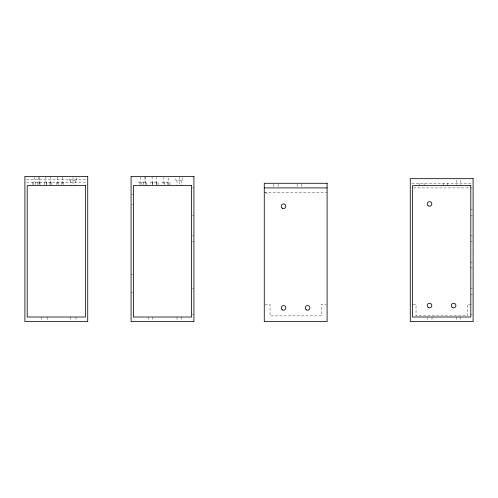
<?xml version="1.0" encoding="UTF-8"?>
<svg xmlns="http://www.w3.org/2000/svg" width="498" height="498" viewBox="0 0 498 498"><rect width="100%" height="100%" fill="white"/><g stroke="black" fill="none" stroke-linecap="round" stroke-linejoin="round"><path stroke-width="0.37" stroke-dasharray="2.49 1.87" d="M26.45 179.834L86.179 179.834M26.45 182.137L86.179 182.137M411.821 183.289L473.1 183.289M192.365 187.902L193.903 187.902M413.377 187.902L472.334 187.902M264.27 192.514L327.099 192.514M131.839 194.239L133.377 194.239M131.839 204.616L133.377 204.616M470.797 209.546L472.334 209.546M192.365 215.31L193.903 215.31M470.797 215.31L472.334 215.31M192.365 235.84L193.903 235.84M470.797 235.84L472.334 235.84M192.365 241.605L193.903 241.605M470.797 241.605L472.334 241.605M470.797 262.129L472.334 262.129M470.797 267.893L472.334 267.893M131.074 274.392L132.611 274.392M192.365 288.417L193.903 288.417M470.797 288.417L472.334 288.417M131.074 292.376L132.611 292.345M470.797 294.181L472.334 294.181M264.992 304.334L270.034 304.334L270.034 315.863L321.335 315.863L321.335 304.334L326.377 304.334M413.153 304.334L416.035 304.334L416.035 315.863L467.336 315.863L467.336 304.334L472.378 304.334M192.365 314.711L193.903 314.711M470.797 314.711L472.334 314.711M264.967 192.707L268.459 193.678M460.824 180.214L460.824 185.598M460.824 317.014L460.824 320.855M456.212 180.214L456.212 185.598M456.212 317.014L456.212 320.855M447.739 183.289L447.739 186.364M443.127 183.289L443.127 186.364M432.003 317.014L432.003 320.855M427.39 317.014L427.39 320.855M424.103 183.289L424.103 186.364M419.497 183.289L419.497 186.364M301.738 184.061L301.738 187.902M297.125 184.061L297.125 187.902M278.102 184.061L278.102 187.902M273.489 184.061L273.489 187.902M182.772 177.718L182.772 180.407L175.862 180.407L175.862 177.718M181.627 180.407L181.627 185.598M181.627 317.014L181.627 320.855M179.218 177.145L179.218 184.826M177.014 180.407L177.014 185.598M177.014 317.014L177.014 320.855M169.999 184.901L169.999 182.137L162.466 182.137L162.466 184.901M168.573 184.901L168.542 177.095M167.658 182.137L167.658 184.901M164.807 182.137L164.807 184.901M163.929 177.095L163.892 184.901M158.103 184.901L158.103 182.137L150.732 182.137L150.732 184.901M156.714 176.373L156.714 182.137M156.366 182.137L156.366 184.901M156.16 182.137L156.16 184.901M152.805 317.014L152.805 320.855M152.681 182.137L152.681 184.901M152.469 182.137L152.469 184.901M152.12 176.373L152.12 182.137M148.192 317.014L148.192 320.855M146.182 184.901L146.182 182.137L139.023 182.137L139.023 184.901M145.41 176.373L145.41 184.826M145.161 182.137L145.161 184.901M144.906 177.095L144.906 182.137M143.623 182.137L143.623 184.901M141.581 182.137L141.581 184.901M140.293 177.095L140.293 182.137M140.044 182.137L140.044 184.901M76.599 177.718L76.599 180.407L69.689 180.407L69.689 177.718M76.026 317.014L76.026 320.855M75.453 180.407L75.453 185.598M73.044 177.145L73.044 184.826M70.841 180.407L70.841 185.598M70.268 317.014L70.268 320.855M63.825 182.137L63.825 185.598M62.368 177.095L62.399 184.901M61.484 182.137L61.484 184.901M58.633 182.137L58.633 185.598M57.756 177.095L57.718 184.901M56.293 182.137L56.293 184.901M51.929 182.137L51.929 185.598M50.547 176.373L50.547 182.137M50.192 182.137L50.192 184.901M49.987 182.137L49.987 185.598M47.204 317.014L47.204 320.855M46.507 182.137L46.507 184.901M46.295 182.137L46.295 184.901M45.947 176.373L45.947 182.137M44.559 182.137L44.559 184.901M41.44 317.014L41.44 320.855M40.008 182.137L40.008 184.901M39.236 177.145L39.236 185.598M38.987 182.137L38.987 184.901M38.732 177.095L38.732 182.137M37.45 182.137L37.45 185.598M35.408 182.137L35.408 184.901M34.125 177.095L34.125 182.137M33.87 182.137L33.87 185.598M32.849 182.137L32.849 185.598"/><path stroke-width="0.75" d="M264.27 187.902L327.099 187.902M87.729 176.373L24.9 176.373L24.9 321.627L87.729 321.627L87.729 176.373M193.903 176.373L131.074 176.373L131.074 321.627L193.903 321.627L193.903 176.373M473.1 178.676L410.271 178.676L410.271 321.627L473.1 321.627L473.1 178.676M327.099 183.289L264.27 183.289L264.27 321.627L327.099 321.627L327.099 183.289M85.419 185.598L27.203 185.598L27.203 317.014L85.419 317.014L85.419 185.598M191.593 185.598L133.377 185.598L133.377 317.014L191.593 317.014L191.593 185.598M470.797 185.598L412.581 185.598L412.581 317.014L470.797 317.014L470.797 185.598M428.367 307.577A2.303 2.303 0 0 0 431.834 305.604A2.303 2.303 0 0 0 428.392 303.587A2.303 2.303 0 0 0 428.367 307.577M452.445 307.577A2.303 2.303 0 0 0 455.919 305.604A2.303 2.303 0 0 0 452.477 303.587A2.303 2.303 0 0 0 452.445 307.577M428.367 205.911A2.303 2.303 0 0 0 431.834 203.943A2.303 2.303 0 0 0 428.392 201.92A2.303 2.303 0 0 0 428.367 205.911M306.444 309.887A2.303 2.303 0 0 0 309.918 307.913A2.303 2.303 0 0 0 306.469 305.89A2.303 2.303 0 0 0 306.444 309.887M282.36 309.887A2.303 2.303 0 0 0 285.833 307.913A2.303 2.303 0 0 0 282.391 305.89A2.303 2.303 0 0 0 282.36 309.887M282.36 208.22A2.303 2.303 0 0 0 285.833 206.247A2.303 2.303 0 0 0 282.391 204.224A2.303 2.303 0 0 0 282.36 208.22"/></g></svg>
